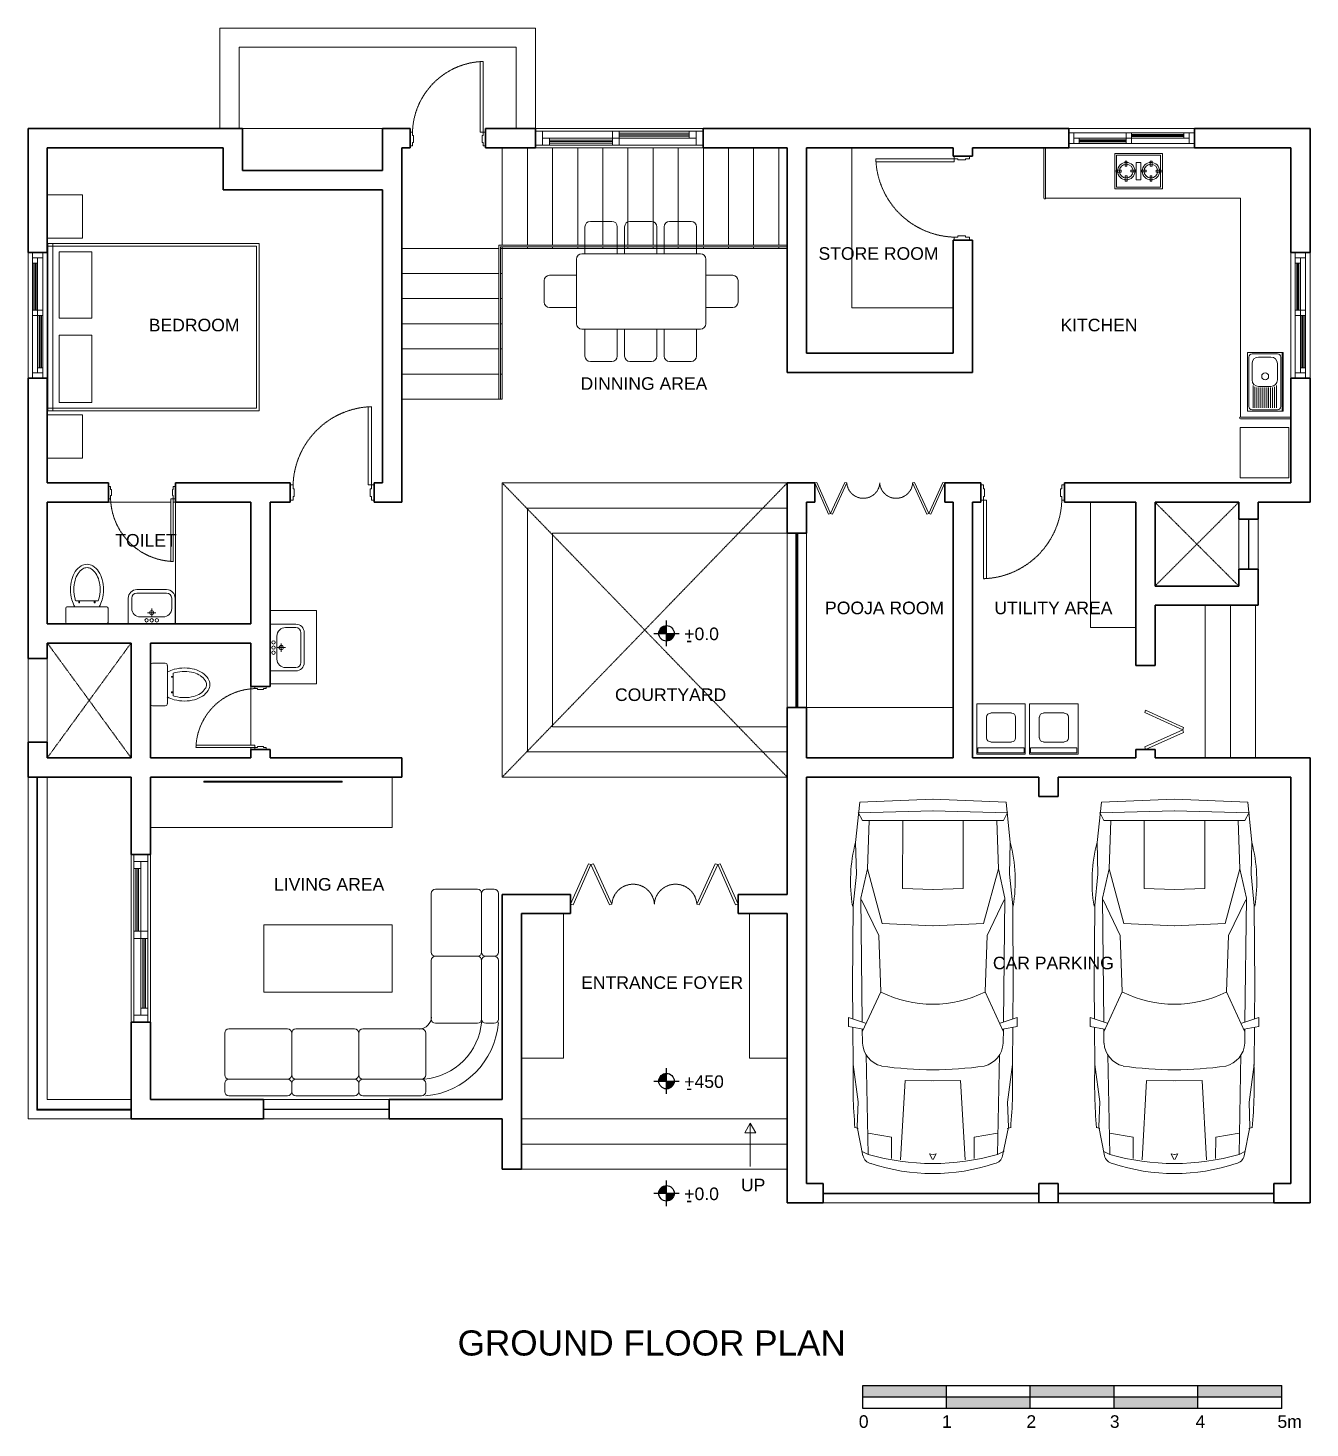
# Model space of a CAD drawing. Header units: millimetres. Extents: x -229 to 17271, y 13784 to 83060.
# Drawn here: x 7 to 15307, y 13784 to 30493 of the extents above; entities that cross this region are included whole.
import ezdxf

# ---------------------------------------------------------------- set-up
doc = ezdxf.new("R2010")
doc.units = ezdxf.units.MM
doc.linetypes.add('HIDDEN', pattern=[9.525, 6.35, -3.175])
for name, color, linetype, lineweight in [('ABOVE-DOTTED', 11, 'HIDDEN', 15), ('ELE 1', 140, 'Continuous', 20), ('ELE 2', 180, 'Continuous', 13), ('FURN', 40, 'Continuous', 9), ('SILL', 253, 'Continuous', 15), ('wall', 20, 'Continuous', 35)]:
    doc.layers.add(name, color=color, linetype=linetype, lineweight=lineweight)
doc.layers.add('FUR', color=33, linetype='Continuous', lineweight=9, transparency=0.2)
doc.styles.get("Standard").update_dxf_attribs({"font": 'arial.ttf'})

msp = doc.modelspace()

# ---------------------------------------------------------------- hatches: boundary and pattern name
h = msp.add_hatch(color=256)
h.dxf.hatch_style = 1
h.paths.add_polyline_path([(7535, 23268), (7627, 23268), (7627, 23361, 0.414214)])
h.paths.add_polyline_path([(7627, 23268), (7627, 23175, 0.414214), (7720, 23268)])
h = msp.add_hatch(color=256)
h.dxf.hatch_style = 1
h.paths.add_polyline_path([(7535, 17924), (7627, 17924), (7627, 18017, 0.414214)])
h.paths.add_polyline_path([(7627, 17924), (7627, 17832, 0.414214), (7720, 17924)])
h = msp.add_hatch(color=256)
h.dxf.hatch_style = 1
h.paths.add_polyline_path([(7535, 16585), (7627, 16585), (7627, 16678, 0.414214)])
h.paths.add_polyline_path([(7627, 16585), (7627, 16493, 0.414214), (7720, 16585)])
h = msp.add_hatch(color=256)
h.dxf.hatch_style = 1
h.paths.add_polyline_path([(10969, 14154), (10969, 14291), (9969, 14291), (9969, 14154)])
h.paths.add_polyline_path([(10969, 14154), (10969, 14017), (11969, 14017), (11969, 14154)])
h.paths.add_polyline_path([(12969, 14154), (12969, 14291), (11969, 14291), (11969, 14154)])
h.paths.add_polyline_path([(12969, 14154), (12969, 14017), (13969, 14017), (13969, 14154)])
h.paths.add_polyline_path([(13969, 14291), (13969, 14154), (14969, 14154), (14969, 14291)])

# ---------------------------------------------------------------- linework, layer by layer
for p, q in [((6064, 29293), (6064, 29063)), ((8064, 29293), (8064, 29063)), ((14572, 24633), (14572, 24033)), ((9172, 24463), (9172, 22383)), ((9182, 24463), (9182, 22383)), ((9192, 24463), (9192, 22383)), ((7627, 23115), (7627, 23421)), ((7475, 23268), (7780, 23268)), ((7627, 17772), (7627, 18077)), ((7475, 17924), (7780, 17924)), ((2817, 17588), (4317, 17588)), ((7627, 16433), (7627, 16738)), ((7475, 16585), (7780, 16585)), ((12302, 16473), (12072, 16473)), ((9969, 14291), (14969, 14291)), ((9969, 14017), (9969, 14291)), ((10969, 14017), (10969, 14291)), ((11969, 14017), (11969, 14291)), ((12969, 14017), (12969, 14291)), ((13969, 14017), (13969, 14291)), ((14969, 14017), (14969, 14291)), ((14969, 14154), (9969, 14154)), ((14969, 14017), (9969, 14017))]:
    msp.add_line(p, q)
for centre in [(7627, 23268), (7627, 17924), (7627, 16585)]:
    msp.add_circle(centre, 92.6)
at = {"layer": 'ABOVE-DOTTED'}
for p, q in [((6567, 27903), (6567, 29063)), ((6867, 27903), (6867, 29063)), ((7167, 27903), (7167, 29063)), ((7467, 27903), (7467, 29063)), ((7767, 27903), (7767, 29063)), ((8067, 27903), (8067, 29063)), ((8367, 27903), (8367, 29063)), ((8667, 27903), (8667, 29063)), ((8967, 27903), (8967, 29063)), ((6267, 27903), (9067, 27903)), ((6267, 27883), (9067, 27883)), ((6267, 27863), (9067, 27863)), ((6567, 27863), (6567, 27883)), ((6867, 27863), (6867, 27883)), ((7167, 27863), (7167, 27883)), ((7467, 27863), (7467, 27883)), ((7767, 27863), (7767, 27883)), ((8067, 27863), (8067, 27883)), ((8367, 27863), (8367, 27883)), ((8667, 27863), (8667, 27883)), ((8967, 27863), (8967, 27883)), ((9067, 25063), (5667, 21553)), ((9067, 21553), (5667, 25063)), ((14457, 24833), (13457, 23833)), ((14457, 23833), (13457, 24833)), ((1237, 23153), (237, 21783)), ((1237, 21783), (237, 23153))]:
    msp.add_line(p, q, dxfattribs=at)
for centre, radius, start, end in [((5464, 29225), 869, 91.7421, 178.2579), ((11089, 28961), 964, 181.7421, 268.2579), ((4134, 25010), 964, 91.7421, 178.2579), ((9976, 25077), 197, 184.0938, 356.4626), ((10368, 25077), 197, 183.5374, 355.9062), ((1765, 24899), 773, 181.7421, 268.2579), ((11379, 24886), 966, 271.7421, 358.2579), ((2735, 21885), 724, 91.7421, 178.2579), ((7229, 20020), 254, 3.5374, 175.9062), ((7735, 20020), 254, 4.0938, 176.4626)]:
    msp.add_arc(centre, radius, start, end, dxfattribs=at)
at = {"layer": 'ELE 1'}
for p, q in [((5405, 29252), (5405, 30093)), ((5438, 29252), (5438, 30094)), ((5438, 29210), (5438, 29252)), ((5438, 29252), (5467, 29252)), ((5467, 29252), (5467, 29087)), ((5426, 29128), (5426, 29210)), ((5426, 29210), (5438, 29210)), ((5438, 29128), (5426, 29128)), ((5438, 29087), (5438, 29128)), ((5467, 29087), (5438, 29087)), ((11059, 28931), (10125, 28931)), ((11059, 28963), (11242, 28963)), ((11059, 28931), (11059, 28963)), ((11105, 28931), (11059, 28931)), ((11105, 28918), (11105, 28931)), ((11196, 28918), (11105, 28918)), ((11242, 28931), (11196, 28931)), ((11196, 28931), (11196, 28918)), ((11242, 28963), (11242, 28931)), ((11059, 28895), (10126, 28895)), ((4068, 25040), (4068, 25973)), ((4105, 25040), (4105, 25974)), ((967, 24875), (967, 25021)), ((967, 25021), (992, 25021)), ((992, 25021), (992, 24985)), ((992, 24985), (1003, 24985)), ((1003, 24912), (992, 24912)), ((992, 24912), (992, 24875)), ((1003, 24985), (1003, 24912)), ((1741, 24985), (1730, 24985)), ((1730, 24985), (1730, 24912)), ((1730, 24912), (1741, 24912)), ((1767, 25021), (1741, 25021)), ((1741, 25021), (1741, 24985)), ((1741, 24912), (1741, 24875)), ((1767, 24875), (1767, 25021)), ((3139, 25040), (3139, 24857)), ((3171, 25040), (3139, 25040)), ((3171, 24994), (3171, 25040)), ((3184, 24994), (3171, 24994)), ((3171, 24857), (3171, 24903)), ((3171, 24903), (3184, 24903)), ((3184, 24903), (3184, 24994)), ((4105, 25040), (4068, 25040)), ((4091, 24903), (4091, 24994)), ((4091, 24994), (4105, 24994)), ((4105, 24903), (4091, 24903)), ((4105, 24994), (4105, 25040)), ((4105, 25040), (4137, 25040)), ((4105, 24857), (4105, 24903)), ((4137, 25040), (4137, 24857)), ((11377, 24857), (11377, 25040)), ((11377, 25040), (11409, 25040)), ((11409, 25040), (11409, 24994)), ((11409, 24994), (11422, 24994)), ((11422, 24903), (11409, 24903)), ((11409, 24903), (11409, 24857)), ((11422, 24994), (11422, 24903)), ((992, 24875), (967, 24875)), ((967, 24833), (1712, 24833)), ((1712, 24875), (1712, 24127)), ((1741, 24875), (1712, 24875)), ((1741, 24875), (1741, 24126)), ((1741, 24875), (1767, 24875)), ((1741, 24833), (1767, 24833)), ((1767, 24833), (1767, 23383)), ((3139, 24857), (3171, 24857)), ((4137, 24857), (4105, 24857)), ((9067, 24763), (5967, 24763)), ((5967, 24763), (5967, 21853)), ((11409, 24857), (11377, 24857)), ((11409, 24857), (11409, 23921)), ((11445, 24857), (11445, 23922)), ((9067, 24463), (6267, 24463)), ((6267, 24463), (6267, 22153)), ((14057, 23603), (14057, 21783)), ((14357, 23603), (14357, 21783)), ((14657, 23603), (14657, 21783)), ((2667, 22633), (2667, 21935)), ((2713, 22633), (2850, 22633)), ((2713, 22609), (2713, 22633)), ((2747, 22609), (2713, 22609)), ((2747, 22599), (2747, 22609)), ((2816, 22599), (2747, 22599)), ((2850, 22609), (2816, 22609)), ((2816, 22609), (2816, 22599)), ((2850, 22633), (2850, 22609)), ((9067, 22153), (6267, 22153)), ((2713, 21907), (2011, 21907)), ((2713, 21935), (2012, 21935)), ((2667, 21907), (2667, 21883)), ((2713, 21907), (2713, 21935)), ((2747, 21907), (2713, 21907)), ((2713, 21907), (2713, 21883)), ((2816, 21918), (2747, 21918)), ((2747, 21918), (2747, 21907)), ((2816, 21907), (2816, 21918)), ((2850, 21907), (2816, 21907)), ((2850, 21883), (2850, 21907)), ((2713, 21883), (2850, 21883)), ((9067, 21853), (5967, 21853)), ((7, 21553), (7, 17473)), ((237, 21553), (237, 17703)), ((237, 17703), (1237, 17703)), ((7, 17473), (1237, 17473)), ((9067, 17473), (5897, 17473)), ((9067, 17173), (5897, 17173)), ((9067, 16873), (5897, 16873)), ((9497, 16473), (14877, 16473))]:
    msp.add_line(p, q, dxfattribs=at)
for points in [[(4567, 29252), (4567, 29087), (4596, 29087), (4596, 29128), (4608, 29128), (4608, 29210), (4596, 29210), (4596, 29252)], [(11059, 27965), (11242, 27965), (11242, 27997), (11196, 27997), (11196, 28011), (11105, 28011), (11105, 27997), (11059, 27997)], [(9397, 25063), (9420, 25070), (9585, 24697), (9562, 24690)], [(9780, 25063), (9756, 25070), (9585, 24697), (9609, 24690)], [(10564, 25063), (10587, 25070), (10758, 24697), (10735, 24690)], [(10947, 25063), (10923, 25070), (10758, 24697), (10781, 24690)], [(12377, 24857), (12377, 25040), (12345, 25040), (12345, 24994), (12331, 24994), (12331, 24903), (12345, 24903), (12345, 24857)], [(13342, 22352), (13334, 22324), (13791, 22115), (13799, 22143)], [(13342, 21883), (13334, 21912), (13791, 22115), (13799, 22086)], [(6482, 20038), (6512, 20030), (6725, 20511), (6695, 20519)], [(6976, 20038), (6946, 20030), (6725, 20511), (6755, 20519)], [(7988, 20038), (8018, 20030), (8238, 20511), (8208, 20519)], [(8482, 20038), (8452, 20030), (8238, 20511), (8268, 20519)]]:
    msp.add_lwpolyline(points, close=True, dxfattribs=at)
for points in [[(5438, 29252), (5405, 29252)], [(11059, 28931), (11059, 28895)], [(11409, 24857), (11445, 24857)]]:
    msp.add_lwpolyline(points, dxfattribs=at)
at = {"layer": 'ELE 2'}
for p, q in [((6064, 30493), (2297, 30493)), ((2297, 30493), (2297, 29293)), ((6064, 30493), (6064, 29293)), ((5834, 30263), (2527, 30263)), ((2527, 30263), (2527, 29293)), ((5834, 30263), (5834, 29293)), ((5667, 29063), (5667, 27903)), ((5967, 27903), (5967, 29063)), ((6267, 27903), (6267, 29063)), ((5627, 27863), (4467, 27863)), ((5627, 27903), (6267, 27903)), ((5627, 27903), (5627, 26063)), ((5647, 27883), (6267, 27883)), ((5647, 27883), (5647, 26063)), ((5667, 27863), (5647, 27863)), ((5667, 27883), (5667, 26063)), ((5667, 27863), (6267, 27863)), ((5967, 27863), (5967, 27883)), ((6267, 27863), (6267, 27883)), ((4467, 27563), (5627, 27563)), ((5647, 27563), (5667, 27563)), ((4467, 27263), (5627, 27263)), ((5647, 27263), (5667, 27263)), ((4467, 26963), (5627, 26963)), ((5647, 26963), (5667, 26963)), ((4467, 26663), (5627, 26663)), ((5647, 26663), (5667, 26663)), ((4467, 26363), (5627, 26363)), ((5647, 26363), (5667, 26363)), ((4467, 26063), (5667, 26063)), ((5667, 25063), (5667, 21553)), ((5667, 25063), (9067, 25063)), ((5667, 24833), (5667, 25063)), ((112, 21553), (112, 17578)), ((122, 21553), (122, 17588)), ((9067, 21553), (5667, 21553)), ((112, 17578), (1237, 17578)), ((122, 17588), (1237, 17588)), ((12072, 16588), (9497, 16588)), ((12072, 16578), (9497, 16578)), ((12302, 16588), (14877, 16588)), ((12302, 16578), (14877, 16578))]:
    msp.add_line(p, q, dxfattribs=at)
at = {"layer": 'FUR'}
for p, q in [((7064, 29262), (6064, 29262)), ((6064, 29262), (6147, 29262)), ((6064, 29262), (6064, 29095)), ((6147, 29262), (6147, 29095)), ((6147, 29262), (6147, 29095)), ((6147, 29262), (6147, 29095)), ((8064, 29262), (6981, 29262)), ((6981, 29095), (6981, 29262)), ((7064, 29178), (7064, 29262)), ((7897, 29262), (7897, 29178)), ((7981, 29262), (7981, 29095)), ((7981, 29262), (7981, 29095)), ((8064, 29095), (8064, 29262)), ((6064, 29095), (6231, 29095)), ((6147, 29095), (6064, 29095)), ((6231, 29178), (6147, 29178)), ((7064, 29095), (6147, 29095)), ((6231, 29178), (6231, 29095)), ((6981, 29178), (6231, 29178)), ((6231, 29153), (6981, 29153)), ((6231, 29137), (6981, 29137)), ((6231, 29120), (6981, 29120)), ((7981, 29178), (6981, 29178)), ((7897, 29237), (7064, 29237)), ((7897, 29220), (7064, 29220)), ((7897, 29203), (7064, 29203)), ((7064, 29095), (7064, 29178)), ((7064, 29095), (8064, 29095)), ((7981, 29095), (8064, 29095)), ((13177, 29241), (12427, 29241)), ((12427, 29241), (12489, 29241)), ((12427, 29241), (12427, 29116)), ((12427, 29116), (12552, 29116)), ((12489, 29116), (12427, 29116)), ((12489, 29241), (12489, 29116)), ((12489, 29241), (12489, 29116)), ((12489, 29241), (12489, 29116)), ((12552, 29178), (12489, 29178)), ((13177, 29116), (12489, 29116)), ((12552, 29178), (12552, 29116)), ((13114, 29178), (12552, 29178)), ((12552, 29160), (13114, 29160)), ((12552, 29147), (13114, 29147)), ((12552, 29135), (13114, 29135)), ((13927, 29241), (13114, 29241)), ((13114, 29116), (13114, 29241)), ((13864, 29178), (13114, 29178)), ((13177, 29178), (13177, 29241)), ((13802, 29222), (13177, 29222)), ((13802, 29210), (13177, 29210)), ((13802, 29197), (13177, 29197)), ((13177, 29116), (13177, 29178)), ((13177, 29116), (13927, 29116)), ((13802, 29241), (13802, 29178)), ((13864, 29241), (13864, 29116)), ((13864, 29241), (13864, 29116)), ((13864, 29116), (13927, 29116)), ((13927, 29116), (13927, 29241)), ((59, 27813), (59, 27688)), ((59, 27751), (59, 27813)), ((184, 27813), (59, 27813)), ((59, 27063), (59, 27751)), ((184, 27751), (59, 27751)), ((184, 27751), (59, 27751)), ((184, 27751), (59, 27751)), ((122, 27688), (122, 27751)), ((184, 27063), (184, 27813)), ((184, 27813), (184, 27751)), ((15129, 27813), (15129, 27688)), ((15129, 27751), (15129, 27813)), ((15254, 27813), (15129, 27813)), ((15129, 27063), (15129, 27751)), ((15254, 27751), (15129, 27751)), ((15254, 27751), (15129, 27751)), ((15254, 27751), (15129, 27751)), ((15192, 27688), (15192, 27751)), ((15254, 27063), (15254, 27813)), ((15254, 27813), (15254, 27751)), ((122, 27688), (59, 27688)), ((78, 27688), (78, 27126)), ((91, 27688), (91, 27126)), ((103, 27688), (103, 27126)), ((122, 27126), (122, 27688)), ((15192, 27688), (15129, 27688)), ((15148, 27688), (15148, 27126)), ((15161, 27688), (15161, 27126)), ((15173, 27688), (15173, 27126)), ((15192, 27126), (15192, 27688)), ((59, 27126), (184, 27126)), ((122, 26376), (122, 27126)), ((184, 26313), (184, 27126)), ((15129, 27126), (15254, 27126)), ((15192, 26376), (15192, 27126)), ((15254, 26313), (15254, 27126)), ((59, 27063), (59, 26313)), ((59, 27063), (122, 27063)), ((122, 27063), (184, 27063)), ((141, 26438), (141, 27063)), ((153, 26438), (153, 27063)), ((166, 26438), (166, 27063)), ((15129, 27063), (15129, 26313)), ((15129, 27063), (15192, 27063)), ((15192, 27063), (15254, 27063)), ((15211, 26438), (15211, 27063)), ((15223, 26438), (15223, 27063)), ((15236, 26438), (15236, 27063)), ((184, 26438), (122, 26438)), ((15254, 26438), (15192, 26438)), ((59, 26376), (59, 26313)), ((184, 26376), (59, 26376)), ((184, 26376), (59, 26376)), ((59, 26313), (184, 26313)), ((15129, 26376), (15129, 26313)), ((15254, 26376), (15129, 26376)), ((15254, 26376), (15129, 26376)), ((15129, 26313), (15254, 26313)), ((1268, 20628), (1268, 20462)), ((1268, 20545), (1268, 20628)), ((1435, 20628), (1268, 20628)), ((1435, 19628), (1435, 20628)), ((1435, 20628), (1435, 20545)), ((1268, 19628), (1268, 20545)), ((1435, 20545), (1268, 20545)), ((1435, 20545), (1268, 20545)), ((1435, 20545), (1268, 20545)), ((1352, 20462), (1268, 20462)), ((1293, 20462), (1293, 19712)), ((1310, 20462), (1310, 19712)), ((1327, 20462), (1327, 19712)), ((1352, 20462), (1352, 20545)), ((1352, 19712), (1352, 20462)), ((1268, 19712), (1435, 19712)), ((1268, 19628), (1268, 18628)), ((1268, 19628), (1352, 19628)), ((1352, 18712), (1352, 19712)), ((1352, 19628), (1435, 19628)), ((1377, 18795), (1377, 19628)), ((1393, 18795), (1393, 19628)), ((1410, 18795), (1410, 19628)), ((1435, 18628), (1435, 19712)), ((1435, 18795), (1352, 18795)), ((1268, 18712), (1268, 18628)), ((1435, 18712), (1268, 18712)), ((1435, 18712), (1268, 18712)), ((1268, 18628), (1435, 18628))]:
    msp.add_line(p, q, dxfattribs=at)
at = {"layer": 'FURN'}
for p, q in [((2567, 29293), (4237, 29293)), ((9837, 29063), (9837, 27153)), ((12132, 28463), (12132, 29063)), ((12152, 28463), (12152, 29063)), ((12977, 28572), (12977, 28997)), ((12977, 28997), (13545, 28997)), ((12999, 28594), (12999, 28975)), ((12999, 28975), (13523, 28975)), ((13523, 28594), (13523, 28975)), ((13545, 28572), (13545, 28997)), ((12992, 28774), (12992, 28795)), ((12992, 28795), (13052, 28795)), ((12992, 28774), (13052, 28774)), ((13052, 28774), (13052, 28795)), ((13099, 28904), (13099, 28844)), ((13099, 28904), (13121, 28904)), ((13099, 28844), (13121, 28844)), ((13121, 28904), (13121, 28844)), ((13230, 28798), (13170, 28798)), ((13170, 28798), (13170, 28776)), ((13230, 28776), (13170, 28776)), ((13230, 28798), (13230, 28776)), ((13234, 28888), (13288, 28888)), ((13234, 28888), (13234, 28681)), ((13288, 28888), (13288, 28681)), ((13292, 28798), (13352, 28798)), ((13292, 28798), (13292, 28776)), ((13292, 28776), (13352, 28776)), ((13352, 28798), (13352, 28776)), ((13423, 28904), (13401, 28904)), ((13401, 28904), (13401, 28844)), ((13423, 28844), (13401, 28844)), ((13423, 28904), (13423, 28844)), ((13470, 28774), (13470, 28795)), ((13530, 28795), (13470, 28795)), ((13530, 28774), (13470, 28774)), ((13530, 28774), (13530, 28795)), ((12999, 28594), (13523, 28594)), ((13101, 28667), (13101, 28727)), ((13123, 28727), (13101, 28727)), ((13123, 28667), (13101, 28667)), ((13123, 28667), (13123, 28727)), ((13234, 28681), (13288, 28681)), ((13399, 28667), (13399, 28727)), ((13399, 28727), (13421, 28727)), ((13399, 28667), (13421, 28667)), ((13421, 28667), (13421, 28727)), ((657, 28502), (237, 28502)), ((237, 28502), (237, 27986)), ((657, 27986), (657, 28502)), ((14477, 28463), (12152, 28463)), ((12977, 28572), (13545, 28572)), ((14477, 28463), (14477, 25850)), ((237, 27986), (657, 27986)), ((242, 25923), (242, 27923)), ((242, 27923), (2766, 27923)), ((305, 25923), (305, 27923)), ((2766, 27923), (2766, 25923)), ((242, 27891), (2734, 27891)), ((380, 27030), (380, 27823)), ((380, 27823), (770, 27823)), ((770, 27030), (770, 27823)), ((2734, 27891), (2734, 25956)), ((11047, 27153), (9837, 27153)), ((380, 27030), (770, 27030)), ((380, 26829), (770, 26829)), ((380, 26023), (380, 26829)), ((770, 26023), (770, 26829)), ((14988, 26621), (14561, 26621)), ((14561, 26621), (14561, 25921)), ((14918, 26605), (14615, 26605)), ((14973, 25921), (14973, 26621)), ((14988, 25921), (14988, 26621)), ((14576, 26566), (14576, 25975)), ((14615, 26488), (14615, 26294)), ((14841, 26566), (14693, 26566)), ((14918, 26294), (14918, 26488)), ((14957, 25975), (14957, 26566)), ((14627, 26228), (14627, 25960)), ((14650, 26211), (14650, 25960)), ((14673, 26203), (14673, 25960)), ((14841, 26216), (14693, 26216)), ((14697, 26201), (14697, 25960)), ((14720, 26201), (14720, 25960)), ((14743, 26201), (14743, 25960)), ((14767, 26201), (14767, 25960)), ((14790, 26201), (14790, 25960)), ((14813, 26201), (14813, 25960)), ((14837, 26201), (14837, 25960)), ((14860, 26203), (14860, 25960)), ((14883, 26211), (14883, 25960)), ((14907, 26228), (14907, 25960)), ((2734, 25956), (242, 25956)), ((2766, 25923), (242, 25923)), ((770, 26023), (380, 26023)), ((14561, 25921), (14988, 25921)), ((14615, 25936), (14918, 25936)), ((657, 25876), (237, 25876)), ((237, 25876), (237, 25360)), ((657, 25360), (657, 25876)), ((14477, 25850), (15077, 25850)), ((14477, 25830), (15077, 25830)), ((14475, 25123), (14475, 25724)), ((14475, 25724), (15054, 25724)), ((15054, 25724), (15054, 25123)), ((237, 25360), (657, 25360)), ((15054, 25123), (14475, 25123)), ((12687, 24833), (12687, 23337)), ((1661, 23790), (1305, 23790)), ((1661, 23749), (1305, 23749)), ((457, 23561), (457, 23409)), ((939, 23586), (482, 23586)), ((845, 23657), (576, 23657)), ((613, 23634), (613, 23657)), ((613, 23657), (623, 23657)), ((623, 23634), (613, 23634)), ((623, 23657), (623, 23634)), ((798, 23657), (798, 23634)), ((808, 23657), (798, 23657)), ((798, 23634), (808, 23634)), ((808, 23634), (808, 23657)), ((964, 23409), (964, 23561)), ((1204, 23688), (1204, 23383)), ((1244, 23688), (1244, 23566)), ((1483, 23566), (1483, 23465)), ((1722, 23566), (1722, 23688)), ((1763, 23383), (1763, 23688)), ((1346, 23465), (1620, 23465)), ((1534, 23515), (1432, 23515)), ((3450, 23541), (2897, 23541)), ((3450, 22667), (3450, 23541)), ((482, 23383), (939, 23383)), ((1204, 23383), (1763, 23383)), ((3202, 23378), (2897, 23378)), ((2897, 23378), (2897, 22819)), ((2978, 23236), (2978, 22962)), ((3202, 23337), (3080, 23337)), ((3263, 22921), (3263, 23276)), ((3303, 22921), (3303, 23276)), ((12687, 23337), (13227, 23337)), ((3080, 23099), (2978, 23099)), ((3029, 23048), (3029, 23149)), ((1644, 22911), (1492, 22911)), ((1467, 22886), (1467, 22429)), ((1670, 22429), (1670, 22886)), ((1718, 22755), (1741, 22755)), ((1718, 22745), (1718, 22755)), ((1741, 22745), (1718, 22745)), ((1741, 22523), (1741, 22792)), ((1741, 22755), (1741, 22745)), ((2897, 22819), (3202, 22819)), ((3080, 22860), (3202, 22860)), ((1741, 22570), (1718, 22570)), ((1718, 22570), (1718, 22560)), ((1718, 22560), (1741, 22560)), ((1741, 22560), (1741, 22570)), ((2897, 22667), (3450, 22667)), ((1492, 22404), (1644, 22404)), ((11909, 22426), (11330, 22426)), ((11330, 22426), (11330, 21825)), ((11909, 21825), (11909, 22426)), ((11960, 21825), (11960, 22426)), ((11960, 22426), (12539, 22426)), ((12539, 22426), (12539, 21825)), ((11047, 22383), (9297, 22383)), ((11447, 22267), (11447, 22022)), ((11743, 22318), (11497, 22318)), ((11793, 22022), (11793, 22267)), ((12076, 22022), (12076, 22267)), ((12127, 22318), (12373, 22318)), ((12423, 22267), (12423, 22022)), ((11896, 21900), (11344, 21900)), ((11344, 21900), (11344, 21842)), ((11497, 21971), (11743, 21971)), ((11896, 21842), (11896, 21900)), ((11973, 21842), (11973, 21900)), ((11973, 21900), (12526, 21900)), ((12373, 21971), (12127, 21971)), ((12526, 21900), (12526, 21842)), ((11330, 21825), (11909, 21825)), ((11344, 21842), (11896, 21842)), ((12539, 21825), (11960, 21825)), ((12526, 21842), (11973, 21842)), ((4354, 21553), (4354, 20953)), ((9934, 21253), (9883, 20774)), ((10808, 21289), (9934, 21253)), ((10805, 21289), (11680, 21252)), ((11680, 21252), (11730, 20774)), ((12817, 21253), (12766, 20774)), ((13691, 21289), (12817, 21253)), ((13688, 21289), (14563, 21252)), ((14563, 21252), (14613, 20774)), ((9913, 21128), (10812, 21150)), ((9916, 21131), (9965, 21035)), ((11700, 21127), (10802, 21150)), ((11697, 21131), (11648, 21034)), ((12796, 21128), (13694, 21150)), ((12799, 21131), (12848, 21035)), ((14583, 21127), (13684, 21150)), ((14580, 21131), (14531, 21034)), ((4354, 20953), (1467, 20953)), ((9965, 21035), (10811, 21035)), ((10025, 20456), (10046, 21035)), ((10446, 21035), (10445, 20225)), ((11648, 21034), (10803, 21035)), ((11167, 21035), (11168, 20224)), ((11588, 20456), (11568, 21034)), ((12848, 21035), (13694, 21035)), ((12908, 20456), (12929, 21035)), ((13329, 21035), (13327, 20225)), ((14531, 21034), (13685, 21035)), ((14050, 21035), (14051, 20224)), ((14470, 20456), (14450, 21034)), ((9883, 20774), (9893, 20394)), ((11730, 20774), (11720, 20393)), ((12766, 20774), (12775, 20394)), ((14613, 20774), (14603, 20393)), ((9893, 20394), (9854, 20019)), ((10025, 20456), (9947, 20108)), ((10025, 20456), (10201, 19805)), ((11588, 20456), (11412, 19805)), ((11588, 20456), (11665, 20108)), ((11720, 20393), (11759, 20018)), ((12775, 20394), (12737, 20019)), ((12908, 20456), (12830, 20108)), ((12908, 20456), (13083, 19805)), ((14470, 20456), (14295, 19805)), ((14470, 20456), (14548, 20108)), ((14603, 20393), (14642, 20018)), ((10445, 20225), (10808, 20211)), ((11168, 20224), (10805, 20211)), ((13327, 20225), (13690, 20211)), ((14051, 20224), (13688, 20211)), ((4820, 20164), (4820, 19464)), ((5370, 20214), (4870, 20214)), ((5370, 20214), (4870, 20214)), ((5420, 20164), (5420, 19464)), ((5470, 20214), (5570, 20214)), ((5620, 20164), (5620, 19464)), ((9947, 20108), (9963, 18628)), ((10160, 19662), (9954, 20088)), ((11452, 19662), (11658, 20087)), ((11665, 20108), (11649, 18628)), ((12830, 20108), (12846, 18628)), ((13043, 19662), (12837, 20088)), ((14335, 19662), (14541, 20087)), ((14548, 20108), (14531, 18628)), ((6397, 19923), (6397, 18198)), ((8617, 19923), (8617, 18198)), ((9854, 20019), (9847, 19060)), ((11759, 20018), (11765, 19059)), ((12737, 20019), (12730, 19060)), ((14642, 20018), (14648, 19059)), ((2823, 19788), (4351, 19788)), ((2823, 18985), (2823, 19788)), ((4351, 19788), (4351, 18985)), ((10201, 19805), (10810, 19776)), ((11412, 19805), (10802, 19776)), ((13083, 19805), (13693, 19776)), ((14295, 19805), (13685, 19776)), ((10183, 18991), (10160, 19662)), ((11429, 18990), (11452, 19662)), ((13066, 18991), (13043, 19662)), ((14312, 18990), (14335, 19662)), ((5370, 19414), (4870, 19414)), ((5470, 19414), (5570, 19414)), ((5470, 19414), (5570, 19414)), ((5470, 19414), (5570, 19414)), ((4820, 19364), (4820, 18664)), ((5420, 19364), (5420, 18664)), ((5420, 18664), (5420, 19364)), ((5620, 19364), (5620, 18664)), ((5620, 18664), (5620, 19364)), ((9847, 19060), (9850, 18667)), ((11765, 19059), (11762, 18666)), ((12730, 19060), (12733, 18667)), ((14648, 19059), (14644, 18666)), ((4351, 18985), (2823, 18985)), ((9964, 18512), (10183, 18991)), ((11647, 18511), (11429, 18990)), ((12847, 18512), (13066, 18991)), ((14530, 18511), (14312, 18990)), ((2404, 18548), (3104, 18548)), ((3204, 18548), (3904, 18548)), ((4004, 18548), (4704, 18548)), ((5370, 18614), (4870, 18614)), ((5470, 18614), (5570, 18614)), ((5470, 18614), (5570, 18614)), ((9799, 18684), (9800, 18578)), ((10002, 18615), (9799, 18684)), ((9800, 18578), (9973, 18544)), ((9851, 18568), (9854, 18123)), ((11610, 18614), (11812, 18683)), ((11812, 18577), (11639, 18544)), ((11761, 18567), (11757, 18123)), ((11812, 18683), (11812, 18577)), ((12682, 18684), (12682, 18578)), ((12885, 18615), (12682, 18684)), ((12682, 18578), (12855, 18544)), ((12733, 18568), (12737, 18123)), ((14492, 18614), (14695, 18683)), ((14695, 18577), (14522, 18544)), ((14644, 18567), (14640, 18123)), ((14695, 18683), (14695, 18577)), ((2354, 17998), (2354, 18498)), ((3154, 17998), (3154, 18498)), ((3154, 17998), (3154, 18498)), ((3954, 17998), (3954, 18498)), ((4754, 17998), (4754, 18498)), ((9964, 18546), (9966, 18378)), ((11648, 18545), (11646, 18377)), ((12847, 18546), (12848, 18378)), ((14530, 18545), (14529, 18377)), ((10011, 18241), (10033, 17049)), ((11600, 18240), (11577, 17049)), ((12894, 18241), (12916, 17049)), ((14483, 18240), (14460, 17049)), ((5897, 18198), (6397, 18198)), ((8617, 18198), (9067, 18198)), ((9854, 18123), (9915, 17675)), ((11757, 18123), (11696, 17674)), ((12737, 18123), (12798, 17675)), ((14640, 18123), (14579, 17674)), ((2354, 17898), (2354, 17798)), ((2404, 17948), (3104, 17948)), ((3154, 17898), (3154, 17798)), ((3154, 17898), (3154, 17798)), ((3204, 17948), (3904, 17948)), ((3954, 17898), (3954, 17798)), ((3954, 17898), (3954, 17798)), ((3954, 17898), (3954, 17798)), ((4704, 17948), (4004, 17948)), ((4004, 17948), (4704, 17948)), ((4754, 17898), (4754, 17798)), ((4754, 17898), (4754, 17798)), ((10421, 16986), (10474, 17931)), ((10474, 17931), (10818, 17928)), ((11137, 17930), (10793, 17928)), ((11190, 16985), (11137, 17930)), ((13303, 16986), (13357, 17931)), ((13357, 17931), (13700, 17928)), ((14020, 17930), (13676, 17928)), ((14073, 16985), (14020, 17930)), ((2404, 17748), (3104, 17748)), ((3204, 17748), (3904, 17748)), ((4704, 17748), (4004, 17748)), ((4004, 17748), (4704, 17748)), ((9915, 17675), (9904, 17377)), ((11696, 17674), (11707, 17376)), ((12798, 17675), (12786, 17377)), ((14579, 17674), (14590, 17376)), ((8627, 17422), (8561, 17308)), ((8627, 16905), (8627, 17422)), ((8627, 17422), (8693, 17308)), ((8561, 17308), (8627, 17308)), ((8693, 17308), (8627, 17308)), ((9878, 17371), (9916, 17360)), ((9904, 17377), (9972, 17033)), ((10032, 17301), (10313, 17256)), ((10313, 17256), (10313, 17002)), ((11298, 17256), (11297, 17002)), ((11578, 17301), (11298, 17256)), ((11707, 17376), (11638, 17033)), ((11733, 17371), (11694, 17359)), ((12761, 17371), (12799, 17360)), ((12786, 17377), (12855, 17033)), ((12915, 17301), (13196, 17256)), ((13196, 17256), (13196, 17002)), ((14181, 17256), (14180, 17002)), ((14461, 17301), (14181, 17256)), ((14590, 17376), (14521, 17033)), ((14615, 17371), (14577, 17359)), ((10033, 17049), (9955, 17088)), ((10765, 17056), (10800, 16990)), ((10803, 17047), (10765, 17056)), ((10808, 17047), (10845, 17056)), ((10845, 17056), (10810, 16990)), ((11577, 17049), (11655, 17087)), ((12916, 17049), (12838, 17088)), ((13648, 17056), (13683, 16990)), ((13686, 17047), (13648, 17056)), ((13690, 17047), (13728, 17056)), ((13728, 17056), (13693, 16990)), ((14460, 17049), (14538, 17087))]:
    msp.add_line(p, q, dxfattribs=at)
at = {"layer": 'FURN', "ltscale": 6}
for p, q in [((6654, 27799), (6654, 28121)), ((6718, 28185), (6975, 28185)), ((7040, 28121), (7040, 27799)), ((7127, 27799), (7127, 28121)), ((7191, 28185), (7448, 28185)), ((7513, 28121), (7513, 27799)), ((7600, 27799), (7600, 28121)), ((7664, 28185), (7921, 28185)), ((7986, 28121), (7986, 27799)), ((8032, 27799), (6617, 27799)), ((7040, 27799), (6654, 27799)), ((7986, 27799), (7600, 27799)), ((6553, 27735), (6553, 26964)), ((8096, 26964), (8096, 27735)), ((6167, 27221), (6167, 27478)), ((6232, 27542), (6553, 27542)), ((6553, 27542), (6553, 27156)), ((8417, 27542), (8096, 27542)), ((8096, 27542), (8096, 27156)), ((8482, 27221), (8482, 27478)), ((6553, 27156), (6232, 27156)), ((8096, 27156), (8417, 27156)), ((6617, 26899), (8032, 26899)), ((6654, 26899), (6654, 26578)), ((7040, 26899), (6654, 26899)), ((7040, 26578), (7040, 26899)), ((7127, 26899), (7127, 26578)), ((7513, 26578), (7513, 26899)), ((7986, 26899), (7600, 26899)), ((7600, 26899), (7600, 26578)), ((7986, 26578), (7986, 26899)), ((6718, 26514), (6975, 26514)), ((7191, 26514), (7448, 26514)), ((7664, 26514), (7921, 26514))]:
    msp.add_line(p, q, dxfattribs=at)
at = {"layer": 'FURN'}
msp.add_lwpolyline([(2104, 21504), (3755, 21504), (3755, 21494), (2104, 21494)], close=True, dxfattribs=at)
for centre, radius in [((13114, 28785), 104), ((13114, 28785), 81.8), ((13408, 28785), 104), ((13408, 28785), 81.8), ((14772, 26336), 41.4), ((1422, 23424), 20.3), ((1483, 23515), 25.4), ((1483, 23424), 20.3), ((1544, 23424), 20.3), ((2937, 23160), 20.3), ((2937, 23099), 20.3), ((3029, 23099), 25.4), ((2937, 23038), 20.3)]:
    msp.add_circle(centre, radius, dxfattribs=at)
for centre, radius, start, end in [((12142, 28463), 10, 180, 0), ((14615, 26566), 38.9, 90, 180), ((14918, 26566), 38.9, 0, 90), ((14693, 26488), 77.7, 90, 180), ((14841, 26488), 77.7, 0, 90), ((14693, 26294), 77.7, 180, 270), ((14841, 26294), 77.7, 270, 0), ((14615, 25975), 38.9, 180, 270), ((14918, 25975), 38.9, 270, 0), ((14477, 25840), 10, 90, 270), ((763, 23880), 229, 122.4998, 146.9685), ((711, 23962), 131, 90, 122.4998), ((711, 23962), 131, 57.5002, 90), ((658, 23880), 229, 33.0315, 57.5002), ((978, 23790), 465, 164.9269, 180), ((846, 23826), 328, 146.9685, 164.9269), ((978, 23790), 424, 164.9269, 180), ((846, 23826), 288, 146.9685, 164.9269), ((763, 23880), 188, 122.4998, 146.9685), ((711, 23962), 90.6, 90, 122.4998), ((711, 23962), 90.6, 57.5002, 90), ((658, 23880), 188, 33.0315, 57.5002), ((575, 23826), 288, 15.0731, 33.0315), ((575, 23826), 328, 15.0731, 33.0315), ((443, 23790), 424, 0, 15.0731), ((443, 23790), 465, 0, 15.0731), ((978, 23790), 465, 180, 195.0731), ((978, 23790), 424, 180, 195.0731), ((443, 23790), 424, 344.9269, 0), ((443, 23790), 465, 344.9269, 0), ((1305, 23688), 102, 90, 180), ((1305, 23688), 61, 90, 180), ((1661, 23688), 102, 0, 90), ((1661, 23688), 61, 0, 90), ((482, 23561), 25.4, 90, 180), ((846, 23755), 328, 195.0731, 210.9034), ((846, 23755), 288, 195.0731, 199.824), ((575, 23755), 288, 340.176, 344.9269), ((575, 23755), 328, 329.0966, 344.9269), ((939, 23561), 25.4, 0, 90), ((1346, 23566), 102, 180, 270), ((1620, 23566), 102, 270, 0), ((482, 23409), 25.4, 180, 270), ((939, 23409), 25.4, 270, 0), ((3080, 23236), 102, 90, 180), ((3202, 23276), 102, 0, 90), ((3202, 23276), 61, 360, 90), ((1492, 22886), 25.4, 90, 180), ((1644, 22886), 25.4, 0, 90), ((3080, 22962), 102, 180, 270), ((3202, 22921), 61, 270, 0), ((3202, 22921), 102, 270, 0), ((1838, 22522), 328, 105.0731, 120.9034), ((1838, 22522), 288, 105.0731, 109.824), ((1874, 22390), 465, 90, 105.0731), ((1874, 22390), 424, 90, 105.0731), ((1874, 22390), 465, 74.9269, 90), ((1874, 22390), 424, 74.9269, 90), ((1909, 22522), 288, 56.9685, 74.9269), ((1909, 22522), 328, 56.9685, 74.9269), ((1963, 22605), 188, 32.4998, 56.9685), ((1963, 22605), 229, 32.4998, 56.9685), ((2046, 22657), 131, 0, 32.4998), ((1963, 22710), 188, 303.0315, 327.5002), ((1963, 22710), 229, 303.0315, 327.5002), ((2046, 22657), 90.6, 0, 32.4998), ((2046, 22657), 90.6, 327.5002, 0), ((2046, 22657), 131, 327.5002, 0), ((1492, 22429), 25.4, 180, 270), ((1644, 22429), 25.4, 270, 0), ((1838, 22793), 328, 239.0966, 254.9269), ((1838, 22793), 288, 250.176, 254.9269), ((1874, 22925), 465, 254.9269, 270), ((1874, 22925), 424, 254.9269, 270), ((1874, 22925), 424, 270, 285.0731), ((1874, 22925), 465, 270, 285.0731), ((1909, 22793), 288, 285.0731, 303.0315), ((1909, 22793), 328, 285.0731, 303.0315), ((11497, 22267), 50.3, 90, 180), ((11743, 22267), 50.3, 0, 90), ((12127, 22267), 50.3, 90, 180), ((12373, 22267), 50.3, 0, 90), ((11497, 22022), 50.3, 180, 270), ((11743, 22022), 50.3, 270, 0), ((12127, 22022), 50.3, 180, 270), ((12373, 22022), 50.3, 270, 0), ((11666, 20308), 1843, 165.3367, 189.1732), ((9946, 20308), 1843, 350.7841, 14.6206), ((14549, 20308), 1843, 165.3367, 189.1732), ((12829, 20308), 1843, 350.7841, 14.6206), ((4870, 20164), 50, 90, 180), ((5370, 20164), 50, 0, 90), ((5470, 20164), 50, 90, 180), ((5570, 20164), 50, 0, 90), ((4870, 19464), 50, 180, 270), ((4870, 19364), 50, 90, 180), ((5370, 19464), 50, 270, 0), ((5370, 19364), 50, 0, 90), ((5370, 19364), 50, 0, 90), ((5470, 19464), 50, 180, 270), ((5470, 19364), 50, 90, 180), ((5470, 19364), 50, 90, 180), ((5570, 19464), 50, 270, 0), ((5570, 19364), 50, 0, 90), ((5570, 19364), 50, 0, 90), ((10806, 20223), 1382, 243.3541, 296.6032), ((13689, 20223), 1382, 243.3541, 296.6032), ((2404, 18498), 50, 90, 180), ((3104, 18498), 50, 0, 90), ((3204, 18498), 50, 90, 180), ((3904, 18498), 50, 0, 90), ((4004, 18498), 50, 90, 180), ((4667, 18701), 157, 275.0957, 355.265), ((4704, 18498), 50, 0, 90), ((4667, 18701), 757, 275.0957, 355.265), ((4667, 18701), 957, 275.0957, 355.265), ((4870, 18664), 50, 180, 270), ((5370, 18664), 50, 270, 0), ((5370, 18664), 50, 270, 0), ((5470, 18664), 50, 180, 270), ((5470, 18664), 50, 180, 270), ((5570, 18664), 50, 270, 0), ((5570, 18664), 50, 270, 0), ((10265, 18396), 300, 183.4883, 256.0506), ((11346, 18395), 300, 283.9067, 356.469), ((13148, 18396), 300, 183.4883, 256.0506), ((14229, 18395), 300, 283.9067, 356.469), ((16199, 17910), 6346, 178.0885, 184.8981), ((10807, 22413), 4353, 261.8863, 278.071), ((5412, 17914), 6346, 355.0592, 1.8689), ((19082, 17910), 6346, 178.0885, 184.8981), ((13690, 22413), 4353, 261.8863, 278.071), ((8295, 17914), 6346, 355.0592, 1.8689), ((2404, 17998), 50, 180, 270), ((2404, 17898), 50, 90, 180), ((3104, 17998), 50, 270, 0), ((3104, 17898), 50, 0, 90), ((3204, 17998), 50, 180, 270), ((3204, 17898), 50, 90, 180), ((3904, 17998), 50, 270, 0), ((3904, 17898), 50, 0, 90), ((4004, 17998), 50, 180, 270), ((4004, 17998), 50, 180, 270), ((4004, 17898), 50, 90, 180), ((4004, 17898), 50, 90, 180), ((4704, 17998), 50, 270, 0), ((4704, 17998), 50, 270, 0), ((4704, 17898), 50, 0, 90), ((4704, 17898), 50, 0, 90), ((2404, 17798), 50, 180, 270), ((3104, 17798), 50, 270, 0), ((3204, 17798), 50, 180, 270), ((3904, 17798), 50, 270, 0), ((4004, 17798), 50, 180, 270), ((4004, 17798), 50, 180, 270), ((4704, 17798), 50, 270, 0), ((4704, 17798), 50, 270, 0), ((10806, 19740), 2799, 253.9668, 285.9905), ((13689, 19740), 2799, 253.9668, 285.9905), ((10086, 17056), 116, 191.2861, 260.8704), ((10806, 19143), 2322, 251.453, 288.5043), ((11525, 17055), 116, 279.0869, 348.6712), ((12969, 17056), 116, 191.2861, 260.8704), ((13689, 19143), 2322, 251.453, 288.5043), ((14407, 17055), 116, 279.0869, 348.6712)]:
    msp.add_arc(centre, radius, start, end, dxfattribs=at)
at = {"layer": 'FURN', "ltscale": 6}
for centre, start, end in [((6718, 28121), 90, 180), ((6975, 28121), 0, 90), ((7191, 28121), 90, 180), ((7448, 28121), 0, 90), ((7664, 28121), 90, 180), ((7921, 28121), 0, 90), ((6617, 27735), 90, 180), ((8032, 27735), 0, 90), ((6232, 27478), 90, 180), ((8417, 27478), 0, 90), ((6232, 27221), 180, 270), ((8417, 27221), 270, 0), ((6617, 26964), 180, 270), ((8032, 26964), 270, 0), ((6718, 26578), 180, 270), ((6975, 26578), 270, 0), ((7191, 26578), 180, 270), ((7448, 26578), 270, 0), ((7664, 26578), 180, 270), ((7921, 26578), 270, 0)]:
    msp.add_arc(centre, 64.3, start, end, dxfattribs=at)
at = {"layer": 'SILL'}
for p, q in [((6064, 29293), (8064, 29293)), ((12427, 29293), (13927, 29293)), ((6064, 29063), (8064, 29063)), ((12427, 29063), (13927, 29063)), ((7, 26313), (7, 27813)), ((237, 27813), (237, 26313)), ((15077, 27813), (15077, 26313)), ((15307, 27813), (15307, 26313)), ((14457, 24633), (14457, 24033)), ((14687, 24633), (14687, 24033)), ((9067, 24463), (9067, 22383)), ((9297, 24463), (9297, 22383)), ((7, 22968), (7, 21968)), ((237, 22968), (237, 21968)), ((1237, 20628), (1237, 18628)), ((1467, 20628), (1467, 18628)), ((2817, 17703), (4317, 17703)), ((4317, 17473), (2817, 17473))]:
    msp.add_line(p, q, dxfattribs=at)
at = {"layer": 'wall'}
for p, q in [((2567, 29293), (7, 29293)), ((7, 29293), (7, 27813)), ((2567, 29293), (2567, 28793)), ((4567, 29293), (4237, 29293)), ((4237, 29293), (4237, 28793)), ((4567, 29063), (4567, 29293)), ((6064, 29293), (5467, 29293)), ((5467, 29063), (5467, 29293)), ((6064, 29293), (6064, 29063)), ((12427, 29293), (8064, 29293)), ((8064, 29293), (8064, 29063)), ((12427, 29293), (12427, 29063)), ((15307, 29293), (13927, 29293)), ((13927, 29293), (13927, 29063)), ((15307, 29293), (15307, 27813)), ((2337, 29063), (237, 29063)), ((237, 29063), (237, 27813)), ((2337, 29063), (2337, 28563)), ((4567, 29063), (4467, 29063)), ((4467, 29063), (4467, 24833)), ((6064, 29063), (5467, 29063)), ((9067, 29063), (8064, 29063)), ((9067, 29063), (9067, 26383)), ((11047, 29063), (9297, 29063)), ((9297, 29063), (9297, 26613)), ((11047, 29063), (11047, 28963)), ((11277, 28963), (11047, 28963)), ((12427, 29063), (11277, 29063)), ((11277, 29063), (11277, 28963)), ((15077, 29063), (13927, 29063)), ((15077, 29063), (15077, 27813)), ((2567, 28793), (4237, 28793)), ((2337, 28563), (4237, 28563)), ((4237, 28563), (4237, 25063)), ((11277, 27963), (11047, 27963)), ((11047, 27963), (11047, 26613)), ((11277, 27963), (11277, 26383)), ((7, 27813), (237, 27813)), ((15307, 27813), (15077, 27813)), ((11047, 26613), (9297, 26613)), ((7, 26313), (7, 22968)), ((237, 26313), (7, 26313)), ((237, 26313), (237, 25063)), ((11277, 26383), (9067, 26383)), ((15077, 26313), (15077, 25063)), ((15307, 26313), (15077, 26313)), ((15307, 26313), (15307, 24833)), ((967, 25063), (237, 25063)), ((967, 25063), (967, 24833)), ((3137, 25063), (1767, 25063)), ((1767, 25063), (1767, 24833)), ((3137, 25063), (3137, 24833)), ((4237, 25063), (4137, 25063)), ((4137, 25063), (4137, 24833)), ((9397, 25063), (9067, 25063)), ((9067, 25063), (9067, 24463)), ((9397, 25063), (9397, 24833)), ((11377, 25063), (10947, 25063)), ((10947, 25063), (10947, 24833)), ((11377, 25063), (11377, 24833)), ((15077, 25063), (12377, 25063)), ((12377, 25063), (12377, 24833)), ((967, 24833), (237, 24833)), ((237, 24833), (237, 23383)), ((2667, 24833), (1767, 24833)), ((2667, 24833), (2667, 23383)), ((3137, 24833), (2897, 24833)), ((2897, 24833), (2897, 22633)), ((4467, 24833), (4137, 24833)), ((9397, 24833), (9297, 24833)), ((9397, 24833), (9297, 24833)), ((9297, 24833), (9297, 24463)), ((11047, 24833), (10947, 24833)), ((11047, 24833), (11047, 21783)), ((11377, 24833), (11277, 24833)), ((11277, 24833), (11277, 21783)), ((13227, 24833), (12377, 24833)), ((13227, 24833), (13227, 22883)), ((14457, 24833), (13457, 24833)), ((13457, 24833), (13457, 23833)), ((14457, 24833), (14457, 24633)), ((15307, 24833), (14687, 24833)), ((14687, 24833), (14687, 24633)), ((14457, 24633), (14687, 24633)), ((9067, 24463), (9297, 24463)), ((14457, 24033), (14687, 24033)), ((14457, 24033), (14457, 23833)), ((14687, 24033), (14687, 23603)), ((14457, 23833), (13457, 23833)), ((14687, 23603), (13457, 23603)), ((13457, 23603), (13457, 22883)), ((2667, 23383), (237, 23383)), ((1237, 23153), (237, 23153)), ((237, 23153), (237, 22968)), ((1237, 23153), (1237, 21783)), ((2667, 23153), (1467, 23153)), ((1467, 23153), (1467, 21783)), ((2667, 23153), (2667, 22633)), ((237, 22968), (7, 22968)), ((13457, 22883), (13227, 22883)), ((2897, 22633), (2667, 22633)), ((9297, 22383), (9067, 22383)), ((9067, 22383), (9067, 21553)), ((9297, 22383), (9297, 21783)), ((7, 21968), (7, 21553)), ((237, 21968), (7, 21968)), ((237, 21968), (237, 21783)), ((1237, 21783), (237, 21783)), ((2667, 21783), (1467, 21783)), ((2897, 21883), (2667, 21883)), ((2667, 21883), (2667, 21783)), ((2897, 21883), (2897, 21783)), ((4467, 21783), (2897, 21783)), ((4467, 21783), (4467, 21553)), ((11047, 21783), (9297, 21783)), ((13227, 21783), (11277, 21783)), ((13457, 21883), (13227, 21883)), ((13227, 21883), (13227, 21783)), ((13457, 21883), (13457, 21783)), ((15307, 21783), (13457, 21783)), ((15307, 21783), (15307, 16473)), ((1237, 21553), (7, 21553)), ((1237, 21553), (1237, 20628)), ((4467, 21553), (1467, 21553)), ((1467, 21553), (1467, 20628)), ((9067, 21553), (9067, 20153)), ((12072, 21553), (9297, 21553)), ((9297, 21553), (9297, 16703)), ((12072, 21553), (12072, 21323)), ((15077, 21553), (12302, 21553)), ((12302, 21553), (12302, 21323)), ((15077, 21553), (15077, 16703)), ((12072, 21323), (12302, 21323)), ((1467, 20628), (1237, 20628)), ((6482, 20153), (5667, 20153)), ((5667, 20153), (5667, 17703)), ((6482, 20153), (6482, 19923)), ((9067, 20153), (8482, 20153)), ((8482, 20153), (8482, 19923)), ((6482, 19923), (5897, 19923)), ((5897, 19923), (5897, 16873)), ((9067, 19923), (8482, 19923)), ((9067, 19923), (9067, 16473)), ((1237, 18628), (1237, 17473)), ((1467, 18628), (1237, 18628)), ((1467, 18628), (1467, 17703)), ((2817, 17703), (1467, 17703)), ((2817, 17473), (2817, 17703)), ((5667, 17703), (4317, 17703)), ((4317, 17703), (4317, 17473)), ((2817, 17473), (1237, 17473)), ((5667, 17473), (4317, 17473)), ((5667, 17473), (5667, 16873)), ((5667, 16873), (5897, 16873)), ((9497, 16703), (9297, 16703)), ((9497, 16703), (9497, 16473)), ((12072, 16703), (12072, 16473)), ((12302, 16703), (12072, 16703)), ((12302, 16703), (12302, 16473)), ((15077, 16703), (14877, 16703)), ((14877, 16703), (14877, 16473)), ((14877, 16703), (15077, 16703)), ((9497, 16473), (9067, 16473)), ((15307, 16473), (14877, 16473)), ((14877, 16473), (15307, 16473))]:
    msp.add_line(p, q, dxfattribs=at)

# ---------------------------------------------------------------- texts
msp.add_text('GROUND FLOOR PLAN', height=300).set_placement((5134, 14649))
at = {"char_height": 150, "attachment_point": 1}
for s, insert in [('STORE ROOM ', (9441, 27877)), ('BEDROOM', (1448, 27023)), ('KITCHEN', (12329, 27023)), ('DINNING AREA ', (6601, 26325)), ('TOILET', (1048, 24454)), ('POOJA ROOM ', (9519, 23647)), ('UTILITY AREA', (11540, 23647)), ('+0.0\\P ', (7839, 23337)), ('- ', (7863, 23263)), ('COURTYARD ', (7012, 22611)), ('LIVING AREA', (2943, 20348)), ('CAR PARKING   ', (11522, 19409)), ('ENTRANCE FOYER  ', (6609, 19175)), ('+450\\P ', (7839, 17993)), ('- ', (7863, 17919)), ('UP\\P ', (8516, 16759)), ('+0.0\\P ', (7839, 16654)), ('- ', (7863, 16580)), ('0 ', (9922, 13936)), ('1', (10914, 13936)), ('2', (11922, 13936)), ('3', (12918, 13936)), ('4 ', (13941, 13936)), ('5m ', (14918, 13936))]:
    msp.add_mtext_dynamic_manual_height_columns(s, width=2047.87, gutter_width=12.5, heights=[0], dxfattribs=dict(at, insert=insert))

doc.saveas('drawing.dxf')
